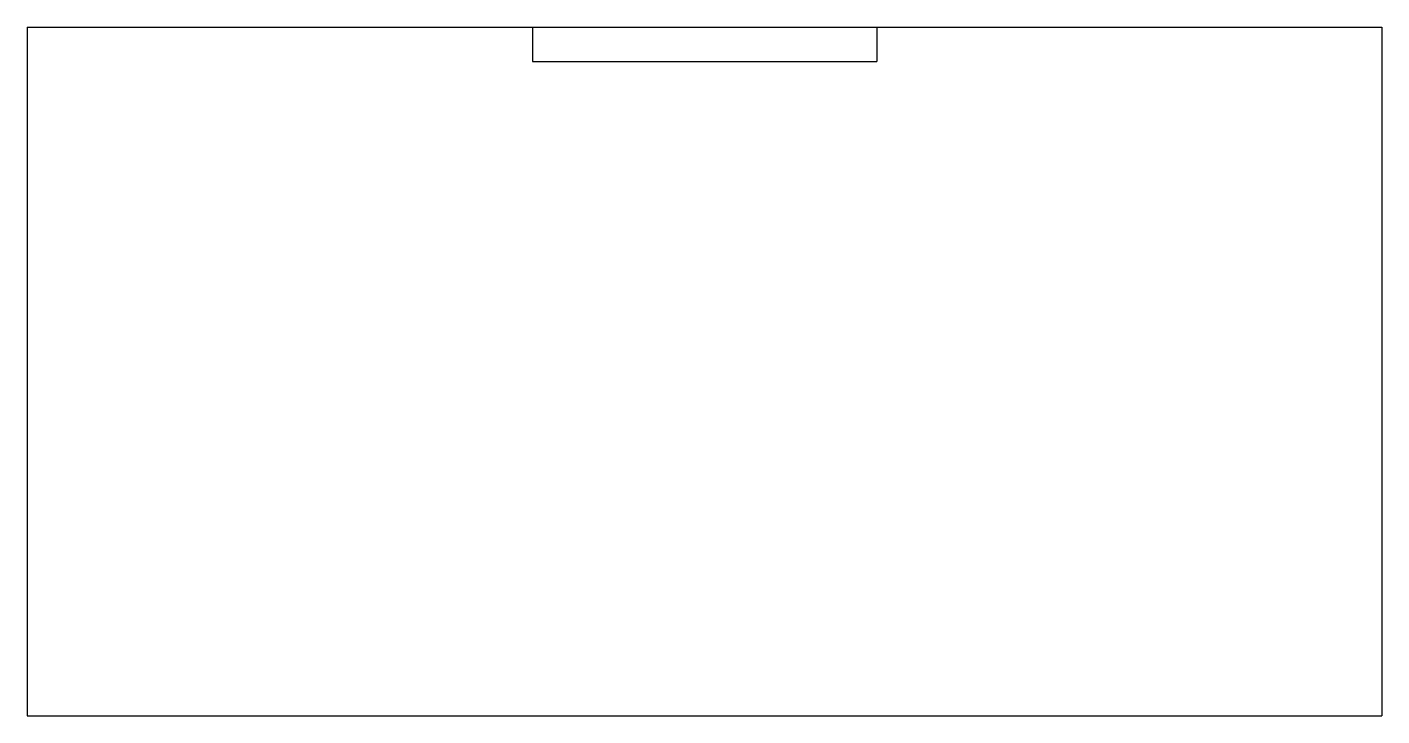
# Model space of a CAD drawing. Extents: x 0.05 to 3.99, y 0.05 to 2.05.
import ezdxf

# ---------------------------------------------------------------- set-up
doc = ezdxf.new("R2010")
doc.units = 0
doc.header["$MEASUREMENT"] = 0
doc.layers.add('MODELSKETCH_VISIBLE', color=7, linetype='CONTINUOUS')

msp = doc.modelspace()

# ---------------------------------------------------------------- linework, layer by layer
at = {"layer": 'MODELSKETCH_VISIBLE'}
for p, q in [((0.0517, 2.0534), (3.9879, 2.0534)), ((0.0517, 2.0534), (3.9879, 2.0534)), ((0.0517, 2.0534), (3.9879, 2.0534)), ((0.0517, 2.0534), (0.0517, 0.0534)), ((1.5202, 2.0534), (1.5202, 1.9534)), ((1.5202, 2.0534), (2.5202, 2.0534)), ((2.5202, 2.0534), (2.5202, 1.9534)), ((3.9879, 2.0534), (3.9879, 0.0534)), ((1.5202, 1.9534), (2.5202, 1.9534)), ((0.0517, 0.0534), (3.9879, 0.0534))]:
    msp.add_line(p, q, dxfattribs=at)

doc.saveas('drawing.dxf')
